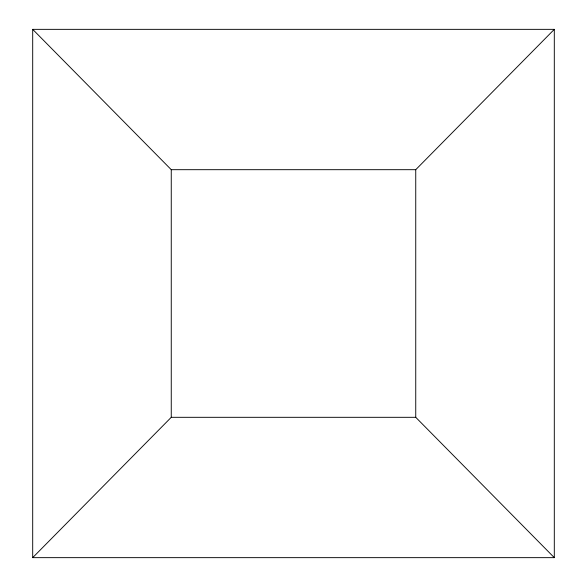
<?xml version="1.0" encoding="UTF-8"?>
<svg xmlns="http://www.w3.org/2000/svg" width="587" height="587" viewBox="0 0 587 587"><rect width="100%" height="100%" fill="white"/><g stroke="black" fill="none" stroke-linecap="round" stroke-linejoin="round"><path stroke-width="0.88" d="M32.696 557.65L171.257 417.313L171.257 169.687L32.696 29.35L554.304 29.35L554.304 557.65L32.696 557.65L32.696 29.35M554.304 557.65L415.743 417.313L415.743 169.687L554.304 29.35M171.257 169.687L415.743 169.687M171.257 417.313L415.743 417.313"/></g></svg>
